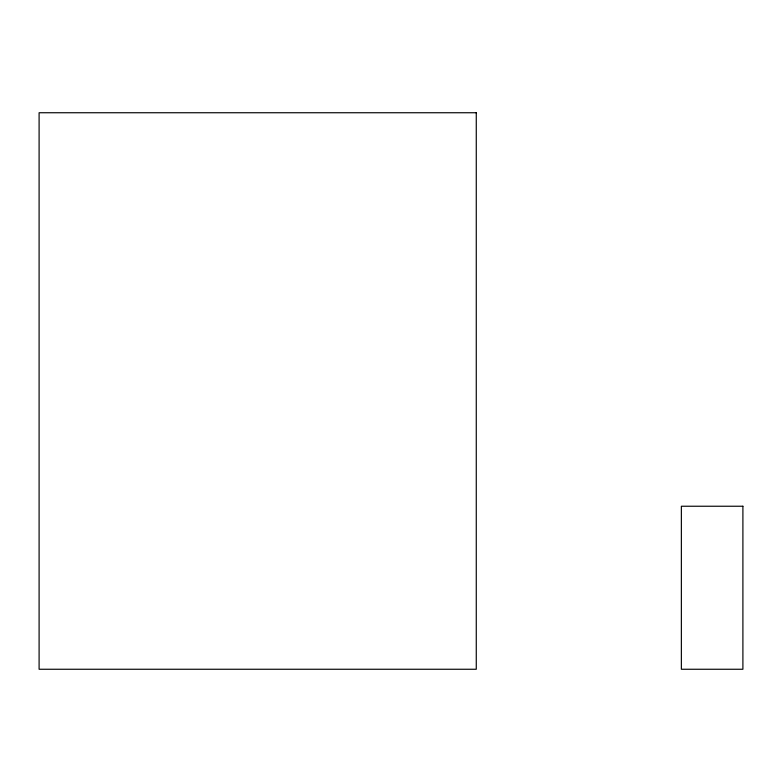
<?xml version="1.0" encoding="UTF-8"?>
<svg xmlns="http://www.w3.org/2000/svg" width="782" height="782" viewBox="0 0 782 782"><rect width="100%" height="100%" fill="white"/><g stroke="black" fill="none" stroke-linecap="round" stroke-linejoin="round"><path stroke-width="1.17" d="M476.267 112.745L39.1 112.745L39.1 669.255L476.267 669.255L476.267 112.745M742.9 506.237L681.366 506.237L681.366 669.255L742.9 669.255L742.9 506.237"/></g></svg>
